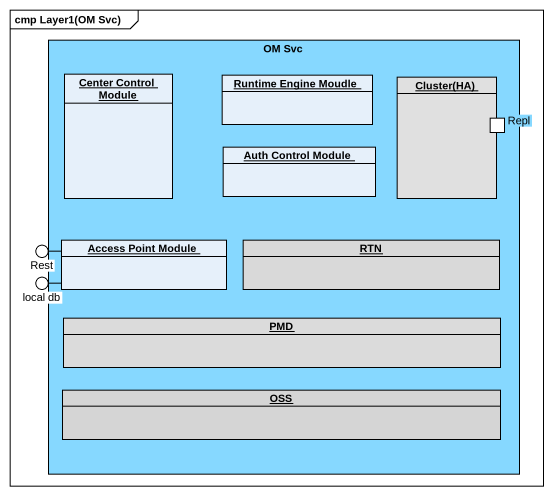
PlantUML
@startuml
mainframe cmp Layer1(OM Svc)
allowmixing
hide circle
hide empty members
rectangle "OM Svc" as OM_Svc #86D8FF {
  object "Center Control Module" as Center_Control_Module
  object "Runtime Engine Moudle" as Runtime_Engine_Moudle
  rectangle "Cluster(HA)" as Cluster_HA <<object>> #E0E0E0 {
    port Repl
  }
  object "Auth Control Module" as Auth_Control_Module
  object "Access Point Module" as Access_Point_Module
  object RTN #D9D9D9
  object PMD #DBDBDB
  object OSS #D5D5D5
}
() Rest
() "local db" as local_db
Access_Point_Module -left- Rest
Access_Point_Module -left- local_db
@enduml
